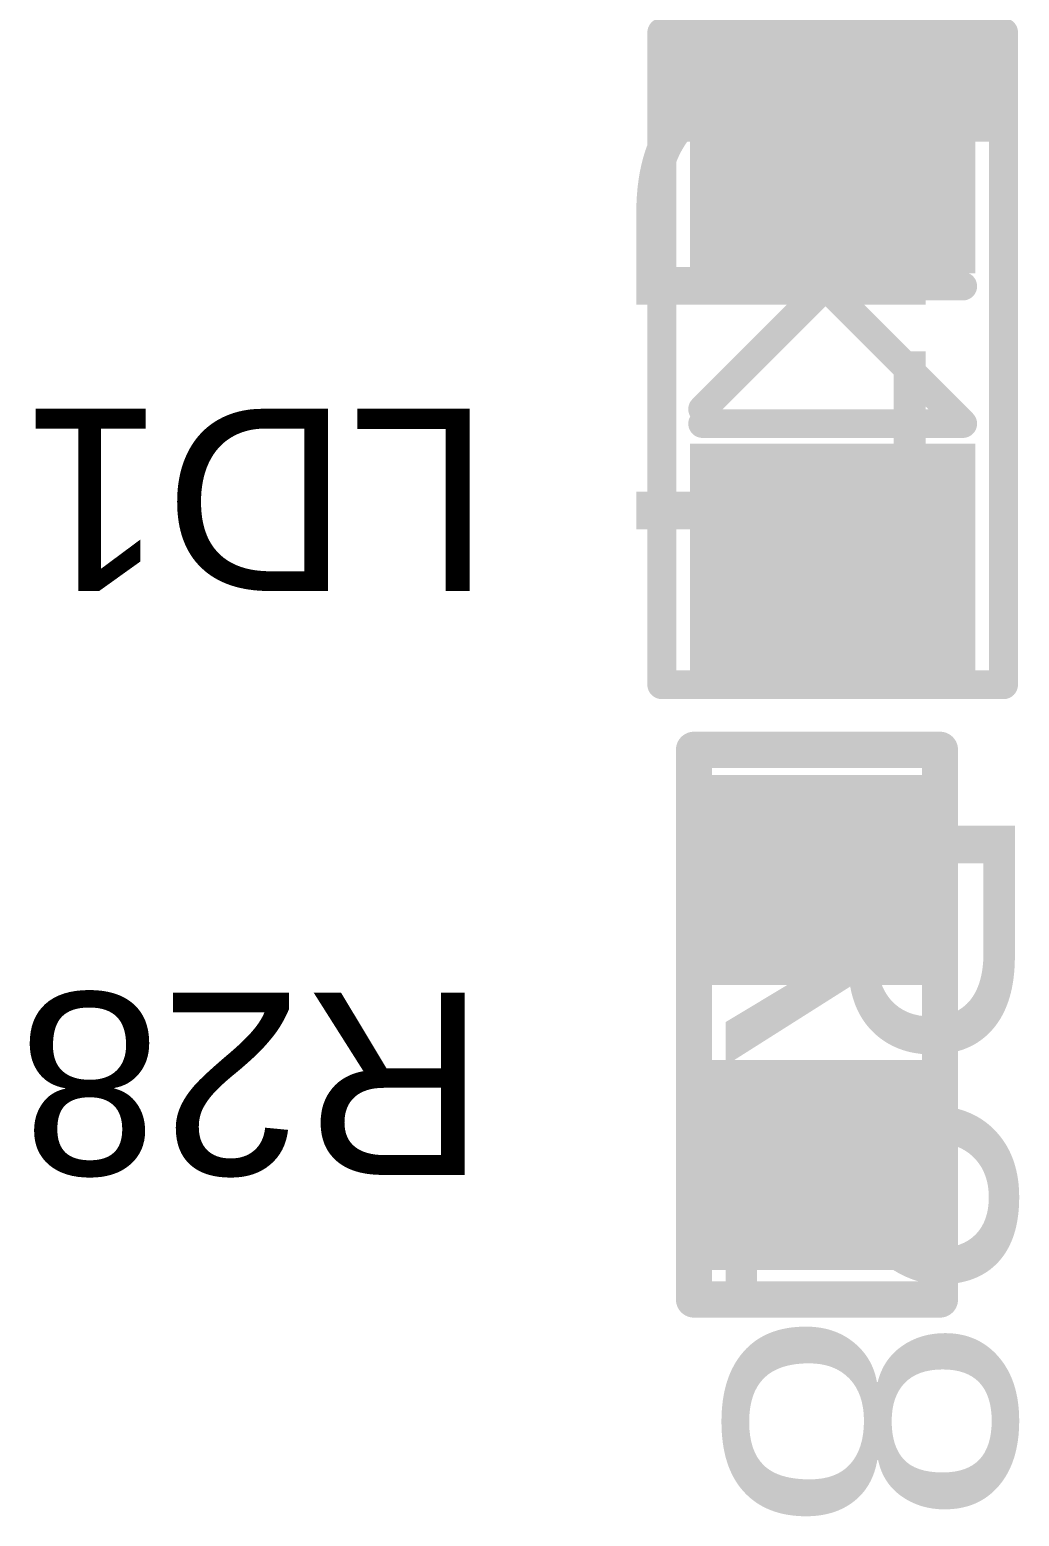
# Model space of a CAD drawing. Header units: inches. Extents: x -0.3 to 12.2, y -3.2 to 4.4.
# Drawn here: x 2.6484 to 2.7852, y 1.7155 to 1.921 of the extents above; entities that cross this region are included whole.
import ezdxf

# ---------------------------------------------------------------- set-up
doc = ezdxf.new("R2010")
doc.units = ezdxf.units.IN
doc.header["$MEASUREMENT"] = 0
for name, color, linetype in [('Top Assembly', 6, 'Continuous'), ('Top Overlay', 2, 'Continuous'), ('Top Paste', 8, 'Continuous'), ('Top Solder', 216, 'Continuous'), ('TOP_L1', 1, 'Continuous')]:
    doc.layers.add(name, color=color, linetype=linetype)
doc.styles.add('Arial', font='', dxfattribs={"height": 0.2})
doc.styles.get('Arial').set_extended_font_data('Arial')

# ---------------------------------------------------------------- blocks, each defined once
blk = doc.blocks.new('R0402_290')
at = {"layer": 'Top Paste'}
for points in [[(-0.006, 0.0125), (-0.006, -0.0125), (-0.031, -0.0125), (-0.031, 0.0125)], [(0.0334, 0.0125), (0.0334, -0.0125), (0.0084, -0.0125), (0.0084, 0.0125)]]:
    blk.add_hatch(color=8, dxfattribs=at).paths.add_polyline_path(points)
at = {"layer": 'Top Solder'}
for points in [[(-0.004, 0.0145), (-0.004, -0.0145), (-0.033, -0.0145), (-0.033, 0.0145)], [(0.0354, 0.0145), (0.0354, -0.0145), (0.0064, -0.0145), (0.0064, 0.0145)]]:
    blk.add_hatch(color=216, dxfattribs=at).paths.add_polyline_path(points)
at = {"layer": 'TOP_L1'}
for points in [[(-0.006, 0.0125), (-0.006, -0.0125), (-0.031, -0.0125), (-0.031, 0.0125)], [(0.0334, 0.0125), (0.0334, -0.0125), (0.0084, -0.0125), (0.0084, 0.0125)]]:
    blk.add_hatch(color=1, dxfattribs=at).paths.add_polyline_path(points)
at = {"layer": 'Top Assembly'}
for points in [[(-0.0365, -0.017, 0.005, 0.005, 0), (-0.0365, 0.017, 0.005, 0.005, 0)], [(0.0395, 0.017, 0.005, 0.005, 0), (-0.0365, 0.017, 0.005, 0.005, 0)], [(0.0395, -0.017, 0.005, 0.005, 0), (0.0395, 0.017, 0.005, 0.005, 0)], [(0.0395, -0.017, 0.005, 0.005, 0), (-0.0365, -0.017, 0.005, 0.005, 0)]]:
    blk.add_lwpolyline(points, format="xyseb", dxfattribs=at)
for points in [[(-0.03775, 0.017, 0.0025, 0.0025, 1), (-0.03525, 0.017, 0.0025, 0.0025, 1)], [(-0.03775, 0.017, 0.0025, 0.0025, 1), (-0.03525, 0.017, 0.0025, 0.0025, 1)], [(0.03825, 0.017, 0.0025, 0.0025, 1), (0.04075, 0.017, 0.0025, 0.0025, 1)], [(0.03825, 0.017, 0.0025, 0.0025, 1), (0.04075, 0.017, 0.0025, 0.0025, 1)], [(-0.03775, -0.017, 0.0025, 0.0025, 1), (-0.03525, -0.017, 0.0025, 0.0025, 1)], [(-0.03775, -0.017, 0.0025, 0.0025, 1), (-0.03525, -0.017, 0.0025, 0.0025, 1)], [(0.03825, -0.017, 0.0025, 0.0025, 1), (0.04075, -0.017, 0.0025, 0.0025, 1)], [(0.03825, -0.017, 0.0025, 0.0025, 1), (0.04075, -0.017, 0.0025, 0.0025, 1)]]:
    blk.add_lwpolyline(points, format="xyseb", close=True, dxfattribs=at)
at = {"layer": 'Top Overlay'}
for points in [[(-0.0365, -0.017, 0.005, 0.005, 0), (-0.0365, 0.017, 0.005, 0.005, 0)], [(0.0365, 0.017, 0.005, 0.005, 0), (-0.0365, 0.017, 0.005, 0.005, 0)], [(0.0395, 0.017, 0.005, 0.005, 0), (0.0365, 0.017, 0.005, 0.005, 0)], [(0.0395, -0.017, 0.005, 0.005, 0), (0.0395, 0.017, 0.005, 0.005, 0)], [(0.0395, -0.017, 0.005, 0.005, 0), (-0.0365, -0.017, 0.005, 0.005, 0)]]:
    blk.add_lwpolyline(points, format="xyseb", dxfattribs=at)
for points in [[(-0.03775, 0.017, 0.0025, 0.0025, 1), (-0.03525, 0.017, 0.0025, 0.0025, 1)], [(-0.03775, 0.017, 0.0025, 0.0025, 1), (-0.03525, 0.017, 0.0025, 0.0025, 1)], [(0.03525, 0.017, 0.0025, 0.0025, 1), (0.03775, 0.017, 0.0025, 0.0025, 1)], [(0.03525, 0.017, 0.0025, 0.0025, 1), (0.03775, 0.017, 0.0025, 0.0025, 1)], [(0.03825, 0.017, 0.0025, 0.0025, 1), (0.04075, 0.017, 0.0025, 0.0025, 1)], [(0.03825, 0.017, 0.0025, 0.0025, 1), (0.04075, 0.017, 0.0025, 0.0025, 1)], [(-0.03775, -0.017, 0.0025, 0.0025, 1), (-0.03525, -0.017, 0.0025, 0.0025, 1)], [(-0.03775, -0.017, 0.0025, 0.0025, 1), (-0.03525, -0.017, 0.0025, 0.0025, 1)], [(0.03825, -0.017, 0.0025, 0.0025, 1), (0.04075, -0.017, 0.0025, 0.0025, 1)], [(0.03825, -0.017, 0.0025, 0.0025, 1), (0.04075, -0.017, 0.0025, 0.0025, 1)]]:
    blk.add_lwpolyline(points, format="xyseb", close=True, dxfattribs=at)
at = {"layer": 'Top Assembly', "style": 'Arial'}
blk.add_text('R28', height=0.04, dxfattribs=at).set_placement((-0.03061, -0.01264))
blk = doc.blocks.new('LED_0603_GREEN_292')
at = {"layer": 'Top Assembly'}
blk.add_hatch(color=6, dxfattribs=at).paths.add_polyline_path([(0.03, -0.025), (0.04508, -0.025), (0.04508, 0.02362), (0.03, 0.02362)])
at = {"layer": 'Top Paste'}
for points in [[(-0.04134, 0.01772), (-0.01378, 0.01772), (-0.01378, -0.01772), (-0.04134, -0.01772)], [(0.01378, 0.01772), (0.04134, 0.01772), (0.04134, -0.01772), (0.01378, -0.01772)]]:
    blk.add_hatch(color=8, dxfattribs=at).paths.add_polyline_path(points)
at = {"layer": 'Top Solder'}
for points in [[(-0.04334, 0.01972), (-0.01178, 0.01972), (-0.01178, -0.01972), (-0.04334, -0.01972)], [(0.01178, 0.01972), (0.04334, 0.01972), (0.04334, -0.01972), (0.01178, -0.01972)]]:
    blk.add_hatch(color=216, dxfattribs=at).paths.add_polyline_path(points)
at = {"layer": 'TOP_L1'}
for points in [[(-0.04134, 0.01772), (-0.01378, 0.01772), (-0.01378, -0.01772), (-0.04134, -0.01772)], [(0.01378, 0.01772), (0.04134, 0.01772), (0.04134, -0.01772), (0.01378, -0.01772)]]:
    blk.add_hatch(color=1, dxfattribs=at).paths.add_polyline_path(points)
at = {"layer": 'Top Assembly'}
for points in [[(-0.04508, 0.02362, 0.004, 0.004, 0), (-0.04508, -0.02362, 0.004, 0.004, 0)], [(-0.04508, 0.02362, 0.004, 0.004, 0), (0.04508, 0.02362, 0.004, 0.004, 0)], [(0.04508, 0.02362, 0.004, 0.004, 0), (0.04508, -0.02362, 0.004, 0.004, 0)], [(-0.04508, -0.02362, 0.004, 0.004, 0), (0.04508, -0.02362, 0.004, 0.004, 0)]]:
    blk.add_lwpolyline(points, format="xyseb", dxfattribs=at)
for points in [[(-0.04608, 0.02362, 0.002, 0.002, 1), (-0.04408, 0.02362, 0.002, 0.002, 1)], [(-0.04608, 0.02362, 0.002, 0.002, 1), (-0.04408, 0.02362, 0.002, 0.002, 1)], [(0.04408, 0.02362, 0.002, 0.002, 1), (0.04608, 0.02362, 0.002, 0.002, 1)], [(0.04408, 0.02362, 0.002, 0.002, 1), (0.04608, 0.02362, 0.002, 0.002, 1)], [(-0.04608, -0.02362, 0.002, 0.002, 1), (-0.04408, -0.02362, 0.002, 0.002, 1)], [(-0.04608, -0.02362, 0.002, 0.002, 1), (-0.04408, -0.02362, 0.002, 0.002, 1)], [(0.04408, -0.02362, 0.002, 0.002, 1), (0.04608, -0.02362, 0.002, 0.002, 1)], [(0.04408, -0.02362, 0.002, 0.002, 1), (0.04608, -0.02362, 0.002, 0.002, 1)]]:
    blk.add_lwpolyline(points, format="xyseb", close=True, dxfattribs=at)
at = {"layer": 'Top Overlay'}
for points in [[(-0.04508, 0.02362, 0.004, 0.004, 0), (-0.04508, -0.02362, 0.004, 0.004, 0)], [(-0.04508, 0.02362, 0.004, 0.004, 0), (0.04508, 0.02362, 0.004, 0.004, 0)], [(0.04508, 0.02362, 0.004, 0.004, 0), (0.04508, -0.02362, 0.004, 0.004, 0)], [(-0.009, 0.018, 0.00394, 0.00394, 0), (-0.009, -0.018, 0.00394, 0.00394, 0)], [(-0.007, 0.018, 0.00394, 0.00394, 0), (0.01, 0.001, 0.00394, 0.00394, 0)], [(0.01, 0.018, 0.00394, 0.00394, 0), (0.01, -0.018, 0.00394, 0.00394, 0)], [(0.06, 0.014, 0.00394, 0.00394, 0), (0.06, -0.017, 0.00394, 0.00394, 0)], [(0.01, 0.001, 0.00394, 0.00394, 0), (-0.009, -0.018, 0.00394, 0.00394, 0)], [(-0.04508, -0.02362, 0.004, 0.004, 0), (0.04508, -0.02362, 0.004, 0.004, 0)]]:
    blk.add_lwpolyline(points, format="xyseb", dxfattribs=at)
for points in [[(-0.04608, 0.02362, 0.002, 0.002, 1), (-0.04408, 0.02362, 0.002, 0.002, 1)], [(-0.04608, 0.02362, 0.002, 0.002, 1), (-0.04408, 0.02362, 0.002, 0.002, 1)], [(0.04408, 0.02362, 0.002, 0.002, 1), (0.04608, 0.02362, 0.002, 0.002, 1)], [(0.04408, 0.02362, 0.002, 0.002, 1), (0.04608, 0.02362, 0.002, 0.002, 1)], [(-0.00998, 0.018, 0.00197, 0.00197, 1), (-0.00802, 0.018, 0.00197, 0.00197, 1)], [(-0.00798, 0.018, 0.00197, 0.00197, 1), (-0.00602, 0.018, 0.00197, 0.00197, 1)], [(0.00902, 0.018, 0.00197, 0.00197, 1), (0.01098, 0.018, 0.00197, 0.00197, 1)], [(0.05902, 0.014, 0.00197, 0.00197, 1), (0.06098, 0.014, 0.00197, 0.00197, 1)], [(0.00902, 0.001, 0.00197, 0.00197, 1), (0.01098, 0.001, 0.00197, 0.00197, 1)], [(0.00902, 0.001, 0.00197, 0.00197, 1), (0.01098, 0.001, 0.00197, 0.00197, 1)], [(-0.00998, -0.018, 0.00197, 0.00197, 1), (-0.00802, -0.018, 0.00197, 0.00197, 1)], [(-0.00998, -0.018, 0.00197, 0.00197, 1), (-0.00802, -0.018, 0.00197, 0.00197, 1)], [(0.00902, -0.018, 0.00197, 0.00197, 1), (0.01098, -0.018, 0.00197, 0.00197, 1)], [(0.05902, -0.017, 0.00197, 0.00197, 1), (0.06098, -0.017, 0.00197, 0.00197, 1)], [(-0.04608, -0.02362, 0.002, 0.002, 1), (-0.04408, -0.02362, 0.002, 0.002, 1)], [(-0.04608, -0.02362, 0.002, 0.002, 1), (-0.04408, -0.02362, 0.002, 0.002, 1)], [(0.04408, -0.02362, 0.002, 0.002, 1), (0.04608, -0.02362, 0.002, 0.002, 1)], [(0.04408, -0.02362, 0.002, 0.002, 1), (0.04608, -0.02362, 0.002, 0.002, 1)]]:
    blk.add_lwpolyline(points, format="xyseb", close=True, dxfattribs=at)
at = {"layer": 'Top Assembly', "style": 'Arial'}
blk.add_text('LD1', height=0.04, dxfattribs=at).set_placement((-0.0282, -0.01285))

msp = doc.modelspace()

# ---------------------------------------------------------------- block references
for name, p, rotation in [('LED_0603_GREEN_292', (2.75937, 1.8755), 90), ('R0402_290', (2.7572, 1.78492), 270)]:
    msp.add_blockref(name, p, dxfattribs=dict(rotation=rotation))

# ---------------------------------------------------------------- texts
at = {"layer": 'Top Overlay', "style": 'Arial'}
for s, p in [('LD1', (2.71205, 1.86856)), ('R28', (2.7114, 1.78785))]:
    msp.add_text(s, height=0.025197, rotation=180, dxfattribs=at).set_placement(p)

doc.saveas('drawing.dxf')
